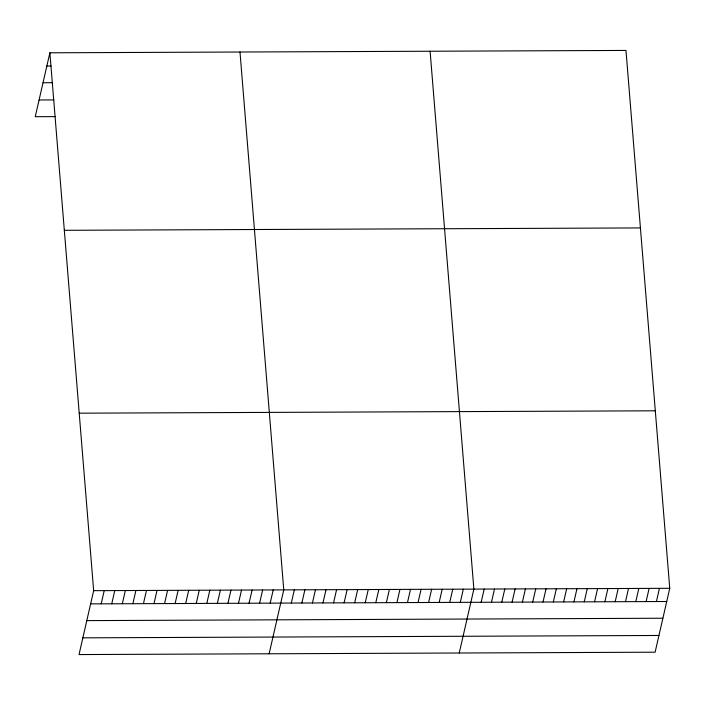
<?xml version="1.0" encoding="UTF-8"?>
<svg xmlns="http://www.w3.org/2000/svg" width="705" height="705" viewBox="0 0 705 705"><rect width="100%" height="100%" fill="white"/><g stroke="black" fill="none" stroke-linecap="round" stroke-linejoin="round"><path stroke-width="1.06" d="M49.879 52.804L93.659 590.675L79.022 654.566L655.121 652.196L669.75 588.305L625.978 50.434L49.879 52.804L35.25 116.695L55.316 116.616M101.194 603.841L104.217 590.631M111.751 603.797L114.774 590.596M122.318 603.753L125.34 590.552M132.875 603.709L135.898 590.508M143.441 603.665L146.464 590.464M153.998 603.621L157.021 590.42M164.565 603.577L167.587 590.376M175.122 603.533L178.145 590.332M185.688 603.489L188.711 590.288M196.246 603.445L199.268 590.244M206.812 603.401L209.834 590.2M217.369 603.357L220.392 590.155M227.935 603.313L230.958 590.111M238.493 603.268L241.515 590.067M249.059 603.224L252.082 590.023M259.616 603.18L262.639 589.979M270.182 603.145L273.205 589.935M269.134 653.782L283.762 589.891L239.991 52.02M291.306 603.057L294.329 589.856M301.863 603.013L304.886 589.812M312.43 602.969L315.452 589.768M322.987 602.925L326.01 589.724M333.553 602.881L336.576 589.68M344.111 602.837L347.133 589.636M354.677 602.793L357.699 589.591M365.234 602.749L368.257 589.547M375.8 602.704L378.823 589.503M386.358 602.66L389.38 589.459M396.924 602.616L399.946 589.415M407.481 602.572L410.504 589.371M418.047 602.528L421.07 589.327M428.605 602.484L431.627 589.283M439.171 602.44L442.194 589.239M449.728 602.405L452.751 589.195M460.295 602.361L463.317 589.151M459.246 653.006L473.875 589.116L430.103 51.236M481.162 602.273L484.185 589.072M491.473 602.229L494.496 589.027M501.784 602.185L504.806 588.983M512.094 602.14L515.117 588.939M522.396 602.105L525.419 588.895M532.707 602.061L535.729 588.86M543.017 602.017L546.04 588.816M553.328 601.973L556.351 588.772M563.639 601.929L566.661 588.728M573.94 601.885L576.972 588.684M584.251 601.85L587.274 588.64M594.562 601.806L597.584 588.604M604.872 601.762L607.895 588.56M615.183 601.717L618.206 588.516M625.494 601.673L628.516 588.472M635.795 601.629L638.827 588.428M646.106 601.594L649.129 588.393M656.417 601.55L659.439 588.349M46.856 66.006L51.086 65.988M43.031 82.732L52.531 82.697M39.083 99.969L53.871 99.907M64.331 230.306L640.422 227.926M79.207 413.183L655.306 410.803M93.659 590.675L669.75 588.305M90.628 603.885L666.727 601.506M86.803 620.611L662.894 618.232M82.855 637.84L658.946 635.469"/></g></svg>
